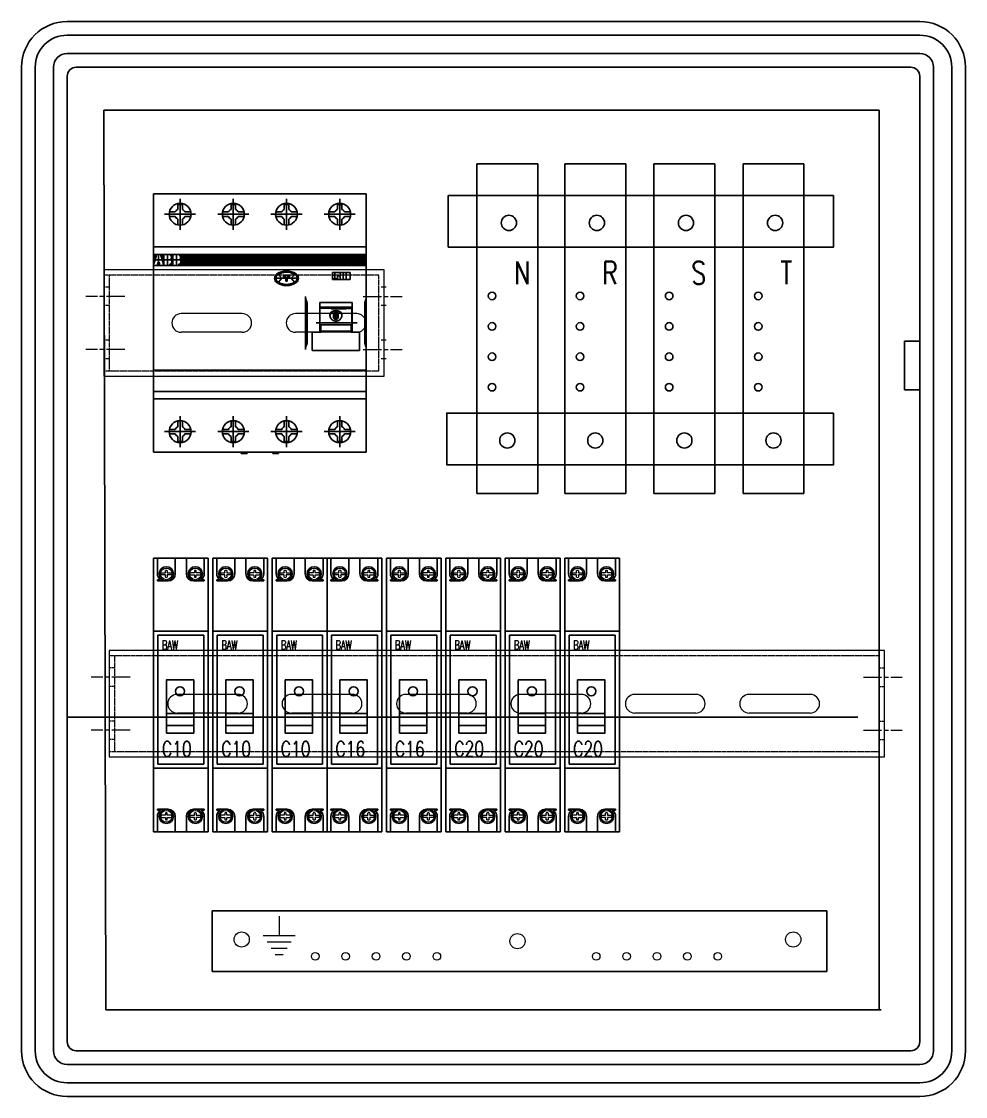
# Model space of a CAD drawing. Header units: millimetres. Extents: x 8199 to 54578, y -26210 to 18307.
# Drawn here: x 44292.4 to 44602.9, y -14878.4 to -14524.8 of the extents above; entities that cross this region are included whole.
import ezdxf

# ---------------------------------------------------------------- set-up
doc = ezdxf.new("R2010")
doc.units = ezdxf.units.MM
doc.header["$MEASUREMENT"] = 0
for name, pattern in [('AM_ISO08W050x2', [9, 6, -0.75, 1.5, -0.75]), ('DASHDOT', [25.4, 12.7, -6.35, 0, -6.35]), ('HIDDEN', [0.375, 0.25, -0.125])]:
    doc.linetypes.add(name, pattern=pattern)
for name, color, linetype in [('-APP_COMANDI', 10, 'Continuous'), ('10000_FRONT', 7, 'Continuous'), ('2', 7, 'Continuous'), ('DIBUJO', 4, 'Continuous'), ('ELECT - UNIFILAR - CONDUCTOR', 150, 'Continuous'), ('PDF_0', 7, 'Continuous')]:
    doc.layers.add(name, color=color, linetype=linetype)
for name, color, linetype, lineweight in [('Centros', 253, 'AM_ISO08W050x2', 15), ('ELECT-FUERZA-MOTRIZ', 170, 'Continuous', 20), ('Ocultas', 252, 'HIDDEN', 15), ('Perfil C1', 50, 'Continuous', 15), ('TEXTO', 1, 'Continuous', 30)]:
    doc.layers.add(name, color=color, linetype=linetype, lineweight=lineweight)
doc.styles.add('ROMAND', font='romand__.ttf', dxfattribs={"height": 3})
doc.styles.add('ROMANS', font='simplex.shx')
doc.styles.add('STYLE1', font='Romans.shx')

# ---------------------------------------------------------------- blocks, each defined once
blk = doc.blocks.new('A$C54DB264C')
for p, q in [((0, 90), (0, 0)), ((18, 90), (0, 90)), ((0, 90), (18, 90)), ((18, 90), (18, 0)), ((1.29, 82.86), (2.07, 82.86)), ((1.29, 82.55), (4.85, 82.55)), ((16.71, 82.55), (13.15, 82.55)), ((16.71, 82.86), (15.93, 82.86)), ((18, 66), (0, 66)), ((18, 21), (0, 21)), ((1.29, 7.45), (4.85, 7.45)), ((1.29, 7.14), (2.07, 7.14)), ((16.71, 7.45), (13.15, 7.45)), ((16.71, 7.14), (15.93, 7.14)), ((0, 0), (18, 0))]:
    blk.add_line(p, q)
at = {"ltscale": 6e-05}
for p, q in [((1.29, 84.88), (1.29, 90)), ((7.18, 84.88), (7.18, 90)), ((10.82, 84.88), (10.82, 90)), ((16.71, 84.88), (16.71, 90)), ((1.29, 82.55), (1.29, 82.86)), ((16.71, 82.55), (16.71, 82.86)), ((1.29, 7.45), (1.29, 7.14)), ((16.71, 7.45), (16.71, 7.14)), ((1.29, 5.12), (1.29, 0)), ((7.18, 5.12), (7.18, 0)), ((10.82, 5.12), (10.82, 0)), ((16.71, 5.12), (16.71, 0))]:
    blk.add_line(p, q, dxfattribs=at)
at = {"color": 3, "ltscale": 6e-05}
for p, q in [((16.56, 64.75), (1.44, 64.75)), ((1.44, 64.75), (1.44, 22.25)), ((16.56, 64.75), (16.56, 22.25)), ((1.44, 22.25), (16.56, 22.25))]:
    blk.add_line(p, q, dxfattribs=at)
at = {"color": 4, "ltscale": 6e-05}
for p, q in [((4.25, 39), (13.25, 39)), ((4.25, 35), (13.25, 35))]:
    blk.add_line(p, q, dxfattribs=at)
blk.add_lwpolyline([(4.25, 32.5), (13.25, 32.5), (13.25, 50), (4.25, 50)], close=True, dxfattribs=at)
at = {"ltscale": 6e-05}
for centre in [(4.23, 84.88), (13.77, 84.88), (4.23, 5.12), (13.77, 5.12)]:
    blk.add_circle(centre, 2.33, dxfattribs=at)
at = {"color": 4, "ltscale": 6e-05}
blk.add_circle((8.75, 46.25), 1.5, dxfattribs=at)
at = {"ltscale": 6e-05}
for centre, radius, start, end in [((3.61, 84.88), 2.33, 180, 231.0398), ((4.85, 84.88), 2.33, 270, 0), ((13.15, 84.88), 2.33, 180, 270), ((14.39, 84.88), 2.33, 308.9602, 0), ((2.07, 82.98), 0.118, 270, 52.5217), ((15.93, 82.98), 0.118, 127.4783, 270), ((2.07, 7.02), 0.118, 307.4783, 90), ((4.85, 5.12), 2.33, 0, 90), ((13.15, 5.12), 2.33, 90, 180), ((15.93, 7.02), 0.118, 90, 232.5217), ((3.61, 5.12), 2.33, 128.9602, 180), ((14.39, 5.12), 2.33, 0, 51.0398)]:
    blk.add_arc(centre, radius, start, end, dxfattribs=at)
at = {"layer": '10000_FRONT', "linetype": 'Continuous', "lineweight": 13}
for p, q in [((2.5, 85.26), (3.91, 85.26)), ((3.91, 85.37), (3.91, 85.98)), ((3.91, 85.37), (3.91, 85.26)), ((4.55, 85.98), (4.55, 85.37)), ((4.55, 85.37), (4.55, 85.26)), ((4.55, 85.26), (5.96, 85.26)), ((13.45, 85.26), (12.04, 85.26)), ((13.45, 85.98), (13.45, 85.37)), ((13.45, 85.37), (13.45, 85.26)), ((14.09, 85.37), (14.09, 85.98)), ((14.09, 85.37), (14.09, 85.26)), ((15.5, 85.26), (14.09, 85.26)), ((3.91, 84.51), (2.5, 84.51)), ((3.91, 84.39), (3.91, 84.51)), ((3.91, 83.78), (3.91, 84.39)), ((4.55, 84.39), (4.55, 84.51)), ((5.96, 84.51), (4.55, 84.51)), ((4.55, 84.39), (4.55, 83.78)), ((12.04, 84.51), (13.45, 84.51)), ((13.45, 84.39), (13.45, 84.51)), ((13.45, 84.39), (13.45, 83.78)), ((14.09, 84.39), (14.09, 84.51)), ((14.09, 84.51), (15.5, 84.51)), ((14.09, 83.78), (14.09, 84.39)), ((3.91, 5.49), (2.5, 5.49)), ((2.5, 4.74), (3.91, 4.74)), ((3.91, 6.22), (3.91, 5.61)), ((3.91, 5.61), (3.91, 5.49)), ((3.91, 4.63), (3.91, 4.74)), ((3.91, 4.63), (3.91, 4.02)), ((4.55, 5.61), (4.55, 6.22)), ((4.55, 5.61), (4.55, 5.49)), ((5.96, 5.49), (4.55, 5.49)), ((4.55, 4.63), (4.55, 4.74)), ((4.55, 4.74), (5.96, 4.74)), ((4.55, 4.02), (4.55, 4.63)), ((12.04, 5.49), (13.45, 5.49)), ((13.45, 4.74), (12.04, 4.74)), ((13.45, 5.61), (13.45, 6.22)), ((13.45, 5.61), (13.45, 5.49)), ((13.45, 4.63), (13.45, 4.74)), ((13.45, 4.02), (13.45, 4.63)), ((14.09, 6.22), (14.09, 5.61)), ((14.09, 5.61), (14.09, 5.49)), ((14.09, 5.49), (15.5, 5.49)), ((14.09, 4.63), (14.09, 4.74)), ((15.5, 4.74), (14.09, 4.74)), ((14.09, 4.63), (14.09, 4.02))]:
    blk.add_line(p, q, dxfattribs=at)
for centre in [(4.23, 84.88), (4.23, 84.88), (13.77, 84.88), (13.77, 84.88), (4.23, 5.12), (4.23, 5.12), (13.77, 5.12), (13.77, 5.12)]:
    blk.add_circle(centre, 1.92, dxfattribs=at)
for centre, radius, start, end in [((4.23, 84.88), 1.77, 167.7604, 192.2396), ((4.23, 84.88), 1.15, 73.8366, 106.1634), ((4.23, 84.88), 1.77, 347.7604, 12.2396), ((13.77, 84.88), 1.77, 167.7604, 192.2396), ((13.77, 84.88), 1.15, 73.8366, 106.1634), ((13.77, 84.88), 1.77, 347.7604, 12.2396), ((4.23, 84.88), 1.15, 253.8366, 286.1634), ((13.77, 84.88), 1.15, 253.8366, 286.1634), ((4.23, 5.12), 1.77, 167.7604, 192.2396), ((4.23, 5.12), 1.15, 73.8366, 106.1634), ((4.23, 5.12), 1.15, 253.8366, 286.1634), ((4.23, 5.12), 1.77, 347.7604, 12.2396), ((13.77, 5.12), 1.77, 167.7604, 192.2396), ((13.77, 5.12), 1.15, 73.8366, 106.1634), ((13.77, 5.12), 1.15, 253.8366, 286.1634), ((13.77, 5.12), 1.77, 347.7604, 12.2396)]:
    blk.add_arc(centre, radius, start, end, dxfattribs=at)
at = {"color": 4, "style": 'STYLE1', "width": 0.65}
blk.add_text('BAW', height=3, dxfattribs=at).set_placement((2.79, 60))
at = {"style": 'ROMAND', "width": 0.75}
blk.add_attdef('C10', (2.77, 24.8), '', height=5, dxfattribs=at)
blk = doc.blocks.new('A$C41F979FE')
at = {"layer": 'Centros'}
for p, q in [((12.78, 26.25), (0, 26.25)), ((253.95, 26.25), (266.73, 26.25)), ((12.78, 8.75), (0, 8.75)), ((253.95, 8.75), (266.73, 8.75))]:
    blk.add_line(p, q, dxfattribs=at)
at = {"layer": 'Ocultas'}
for p, q in [((259.12, 33.25), (5.87, 33.25)), ((7.62, 33.25), (7.62, 1.75)), ((259.12, 1.75), (259.12, 33.25)), ((7.62, 29.31), (5.87, 29.31)), ((259.12, 29.31), (260.87, 29.31)), ((7.62, 23.19), (5.87, 23.19)), ((259.12, 23.19), (260.87, 23.19)), ((7.62, 11.81), (5.87, 11.81)), ((259.12, 11.81), (260.87, 11.81)), ((7.62, 5.69), (5.87, 5.69)), ((259.12, 5.69), (260.87, 5.69)), ((5.87, 1.75), (259.12, 1.75))]:
    blk.add_line(p, q, dxfattribs=at)
at = {"layer": 'Perfil C1'}
for p, q in [((260.87, 35), (5.87, 35)), ((5.87, 35), (5.87, 0)), ((260.87, 0), (260.87, 35)), ((48.35, 20.56), (28.23, 20.56)), ((85.98, 20.56), (65.85, 20.56)), ((123.6, 20.56), (103.48, 20.56)), ((161.23, 20.56), (141.1, 20.56)), ((198.85, 20.56), (178.73, 20.56)), ((236.48, 20.56), (216.35, 20.56)), ((48.35, 14.44), (28.23, 14.44)), ((85.98, 14.44), (65.85, 14.44)), ((123.6, 14.44), (103.48, 14.44)), ((161.23, 14.44), (141.1, 14.44)), ((198.85, 14.44), (178.73, 14.44)), ((236.48, 14.44), (216.35, 14.44)), ((5.87, 0), (260.87, 0))]:
    blk.add_line(p, q, dxfattribs=at)
for centre, start, end in [((28.23, 17.5), 90, 270), ((48.35, 17.5), 270, 90), ((65.85, 17.5), 90, 270), ((85.98, 17.5), 270, 90), ((103.48, 17.5), 90, 270), ((123.6, 17.5), 270, 90), ((141.1, 17.5), 90, 270), ((161.23, 17.5), 270, 90), ((178.73, 17.5), 90, 270), ((198.85, 17.5), 270, 90), ((216.35, 17.5), 90, 270), ((236.48, 17.5), 270, 90)]:
    blk.add_arc(centre, 3.06, start, end, dxfattribs=at)
blk = doc.blocks.new('F204')
at = {"layer": '-APP_COMANDI', "color": 5}
for p, q in [((54.7, 6.71), (65.3, 6.71)), ((54.7, -3.07), (54.7, 6.71)), ((54.7, 5.2), (65.3, 5.2)), ((54.7, 4.85), (58.45, 4.85)), ((58.42, 4.85), (58.45, 5)), ((58.45, 4.63), (58.45, 5.2)), ((58.45, 4.63), (63.45, 4.63)), ((63.45, 4.63), (63.45, 5.2)), ((63.45, 4.84), (63.45, 5)), ((63.95, 4.8), (65.25, 4.8)), ((65.25, 4.63), (65.25, 4.8)), ((65.25, 1.59), (65.25, 4.63)), ((65.3, -3.07), (65.3, 6.71)), ((59.25, 2.09), (59.25, 2.96)), ((59.25, 1.8), (59.25, 2.09)), ((59.75, 2.09), (59.75, 2.96)), ((60.25, 2.09), (60.25, 2.96)), ((60.75, 2.09), (60.75, 2.96)), ((60.75, 1.8), (60.75, 2.09)), ((65.25, 1.04), (65.25, 1.59)), ((65.25, 0.3), (65.25, 1.04)), ((52.2, -3.07), (55.1, -3.07)), ((52.2, -5.27), (52.2, -3.07)), ((53.5, 0), (66.95, 0)), ((55, -0.57), (65, -0.57)), ((55, -2.76), (55, -0.57)), ((55, -3.07), (55, -2.76)), ((55, -2.76), (55.1, -2.76)), ((55.1, -2.71), (64.9, -2.71)), ((55.1, -3.07), (55.1, -2.71)), ((64.9, -3.07), (64.9, -2.71)), ((64.9, -2.76), (65, -2.76)), ((64.9, -3.07), (67.8, -3.07)), ((65, -2.76), (65, -0.57)), ((65, -3.07), (65, -2.76)), ((67.8, -5.27), (67.8, -3.07)), ((52.2, -9.11), (52.2, -5.27)), ((67.8, -9.11), (67.8, -5.27)), ((52.2, -9.11), (67.8, -9.11))]:
    blk.add_line(p, q, dxfattribs=at)
for points in [[(58, 2.54), (58.01, 2.74), (58.05, 2.92), (58.12, 3.1), (58.21, 3.27), (58.33, 3.42), (58.46, 3.56), (58.62, 3.68), (58.79, 3.78), (59.07, 3.9), (59.37, 3.98), (59.68, 4.03), (60.01, 4.05), (60.34, 4.03), (60.65, 3.98), (60.95, 3.89), (61.22, 3.77), (61.39, 3.67), (61.54, 3.55), (61.68, 3.42), (61.79, 3.26), (61.88, 3.1), (61.95, 2.92), (61.99, 2.73), (62, 2.54)], [(61.99, 2.38), (61.93, 2.7), (61.79, 3), (61.6, 3.27), (61.35, 3.5), (61.06, 3.7), (60.72, 3.84), (60.37, 3.93), (60, 3.96), (59.63, 3.93), (59.28, 3.84), (58.94, 3.7), (58.65, 3.5), (58.4, 3.27), (58.21, 3), (58.07, 2.7), (58.01, 2.38)], [(63.45, 5), (63.53, 4.92), (63.68, 4.84), (63.87, 4.81), (63.95, 4.8)], [(62, 2.54), (61.99, 2.33), (61.95, 2.13), (61.88, 1.92), (61.79, 1.72), (61.67, 1.53), (61.54, 1.35), (61.38, 1.18), (61.21, 1.03), (60.94, 0.85), (60.65, 0.72), (60.34, 0.63), (60.01, 0.6), (59.69, 0.63), (59.38, 0.71), (59.08, 0.84), (58.81, 1.01), (58.64, 1.17), (58.48, 1.34), (58.34, 1.52), (58.22, 1.71), (58.12, 1.92), (58.06, 2.12), (58.01, 2.33), (58, 2.54)], [(59.25, 2.96), (59.28, 3.12), (59.36, 3.26), (59.49, 3.39), (59.66, 3.47), (59.8, 3.52), (59.96, 3.53), (60.12, 3.53), (60.27, 3.5), (60.47, 3.41), (60.62, 3.29), (60.72, 3.13), (60.75, 2.96)], [(60.75, 2.09), (60.73, 1.92), (60.65, 1.75), (60.54, 1.6), (60.39, 1.49), (60.23, 1.42), (60.06, 1.38), (59.88, 1.39), (59.71, 1.44), (59.52, 1.55), (59.38, 1.71), (59.28, 1.89), (59.25, 2.09)], [(59.25, 1.8), (59.26, 1.68), (59.31, 1.56), (59.38, 1.44), (59.47, 1.35), (59.58, 1.27), (59.71, 1.21), (59.85, 1.17), (60, 1.16), (60.15, 1.17), (60.29, 1.21), (60.42, 1.27), (60.53, 1.35), (60.62, 1.44), (60.69, 1.56), (60.74, 1.68), (60.75, 1.8)], [(59.75, 2.96), (59.77, 3.03), (59.82, 3.1), (59.9, 3.14), (60, 3.16), (60.1, 3.14), (60.18, 3.1), (60.23, 3.03), (60.25, 2.96)], [(60.25, 2.66), (60.23, 2.75), (60.18, 2.82), (60.1, 2.86), (60, 2.88), (59.9, 2.86), (59.82, 2.82), (59.77, 2.75), (59.75, 2.66)], [(60.25, 2.09), (60.23, 2.01), (60.18, 1.93), (60.1, 1.88), (60, 1.86), (59.9, 1.88), (59.82, 1.93), (59.77, 2.01), (59.75, 2.09)], [(65.3, 0.16), (65.25, 0.26), (65.25, 0.3)]]:
    blk.add_lwpolyline(points, dxfattribs=at)
for radius, start, end in [(2.55, 108.5237, 126.7042), (1.3, 130.9234, 133.7354), (2.25, 111.143, 112.6344), (2.25, 111.153, 112.6458), (1.3, 226.2679, 229.0796), (2.25, 247.3656, 248.857), (2.25, 247.3498, 248.8431), (2.55, 250.1692, 251.4812)]:
    blk.add_arc((66.05, 2.85), radius, start, end, dxfattribs=at)
at = {"color": 0, "linetype": 'Continuous'}
blk.add_line((0, 42.5), (0, -42.5), dxfattribs=at)
at = {"color": 1, "linetype": 'Continuous'}
for p, q in [((0, 22.5), (35, 22.5)), ((0, 18.9), (0, 22.5)), ((1.15, 22.2), (0, 22.2)), ((1.06, 21.9), (0, 21.9)), ((0.97, 21.6), (0, 21.6)), ((0.88, 21.3), (0, 21.3)), ((3.63, 22.2), (2.25, 22.2)), ((3.63, 21.9), (2.34, 21.9)), ((3.63, 21.6), (2.42, 21.6)), ((3.63, 21.3), (2.51, 21.3)), ((6.6, 22.2), (5.47, 22.2)), ((6.6, 21.9), (5.68, 21.9)), ((6.6, 21.3), (5.68, 21.3)), ((6.6, 21.6), (5.75, 21.6)), ((70, 22.2), (8.44, 22.2)), ((70, 21.9), (8.65, 21.9)), ((70, 21.3), (8.66, 21.3)), ((70, 21.6), (8.73, 21.6)), ((70, 22.5), (70, 18.9)), ((0.79, 21), (0, 21)), ((0.7, 20.7), (0, 20.7)), ((0.61, 20.4), (0, 20.4)), ((0.52, 20.1), (0, 20.1)), ((0.44, 19.8), (0, 19.8)), ((0.35, 19.5), (0, 19.5)), ((0.26, 19.2), (0, 19.2)), ((0, 18.9), (70, 18.9)), ((2.24, 19.2), (1.12, 19.2)), ((2.15, 19.5), (1.21, 19.5)), ((2.07, 19.8), (1.3, 19.8)), ((3.63, 21), (2.59, 21)), ((3.63, 20.7), (2.68, 20.7)), ((3.63, 20.4), (2.76, 20.4)), ((3.63, 20.1), (2.84, 20.1)), ((3.63, 19.8), (2.93, 19.8)), ((3.63, 19.5), (3.01, 19.5)), ((3.63, 19.2), (3.1, 19.2)), ((6.6, 19.2), (5.17, 19.2)), ((6.6, 21), (5.54, 21)), ((6.6, 19.5), (5.59, 19.5)), ((6.6, 20.7), (5.76, 20.7)), ((6.6, 19.8), (5.78, 19.8)), ((6.6, 20.4), (5.86, 20.4)), ((6.6, 20.1), (5.86, 20.1)), ((70, 19.2), (8.14, 19.2)), ((70, 21), (8.51, 21)), ((70, 19.5), (8.56, 19.5)), ((70, 20.7), (8.73, 20.7)), ((70, 19.8), (8.75, 19.8)), ((70, 20.4), (8.83, 20.4)), ((70, 20.1), (8.83, 20.1))]:
    blk.add_line(p, q, dxfattribs=at)
at = {"color": 10, "linetype": 'Continuous'}
for p, q in [((1.68, 22.41), (1.68, 19.82)), ((4.64, 22.43), (4.64, 19.09)), ((7.62, 22.43), (7.62, 19.09)), ((2.66, 20.75), (0.72, 20.75)), ((5.74, 20.75), (3.63, 20.75)), ((8.71, 20.75), (6.6, 20.75))]:
    blk.add_line(p, q, dxfattribs=at)
at = {"layer": '2', "color": 0, "linetype": 'Continuous'}
for p, q in [((0, 42.5), (70, 42.5)), ((70, 40.64), (70, 42.5)), ((8, 38.95), (8, 39.27)), ((8, 37.33), (8, 38.95)), ((8, 38.95), (9.5, 38.95)), ((9.5, 38.95), (9.5, 39.26)), ((9.5, 37.33), (9.5, 38.95)), ((25.5, 38.95), (25.5, 39.27)), ((25.5, 37.33), (25.5, 38.95)), ((25.5, 38.95), (27, 38.95)), ((27, 38.95), (27, 39.26)), ((27, 37.33), (27, 38.95)), ((43, 38.95), (43, 39.27)), ((43, 37.33), (43, 38.95)), ((43, 38.95), (44.5, 38.95)), ((44.5, 38.95), (44.5, 39.26)), ((44.5, 37.33), (44.5, 38.95)), ((60.5, 38.95), (60.5, 39.27)), ((60.5, 37.33), (60.5, 38.95)), ((60.5, 38.95), (62, 38.95)), ((62, 38.95), (62, 39.26)), ((62, 37.33), (62, 38.95)), ((70, 25), (70, 40.64)), ((5.24, 36.5), (7.17, 36.5)), ((10.33, 36.5), (12.26, 36.5)), ((22.74, 36.5), (24.67, 36.5)), ((27.83, 36.5), (29.76, 36.5)), ((40.24, 36.5), (42.17, 36.5)), ((45.33, 36.5), (47.26, 36.5)), ((57.74, 36.5), (59.67, 36.5)), ((62.83, 36.5), (64.76, 36.5)), ((5.24, 35), (7.17, 35)), ((8, 32.24), (8, 34.17)), ((9.5, 32.23), (9.5, 34.17)), ((10.33, 35), (12.26, 35)), ((22.74, 35), (24.67, 35)), ((25.5, 32.24), (25.5, 34.17)), ((27, 32.23), (27, 34.17)), ((27.83, 35), (29.76, 35)), ((40.24, 35), (42.17, 35)), ((43, 32.24), (43, 34.17)), ((44.5, 32.23), (44.5, 34.17)), ((45.33, 35), (47.26, 35)), ((57.74, 35), (59.67, 35)), ((60.5, 32.24), (60.5, 34.17)), ((62, 32.23), (62, 34.17)), ((62.83, 35), (64.76, 35)), ((0, 25), (70, 25)), ((70, 22.5), (70, 25)), ((0, 22.5), (70, 22.5)), ((70, 20.71), (70, 22.5)), ((70, 8.68), (70, 20.71)), ((40.25, 14.8), (40.26, 14.82)), ((40.25, 14.81), (40.26, 14.82)), ((40.25, 14.77), (40.25, 14.81)), ((40.25, 14.76), (40.25, 14.8)), ((40.25, 14.77), (40.25, 14.8)), ((40.25, 14.75), (40.25, 14.76)), ((40.25, 14.76), (40.25, 14.76)), ((40.25, 14.75), (40.25, 14.75)), ((40.25, 14.75), (40.25, 14.75)), ((40.25, 14.75), (40.25, 14.75)), ((40.25, 14.75), (40.25, 14.75)), ((40.25, 14.75), (40.25, 14.75)), ((40.25, 14.7), (40.25, 14.75)), ((40.25, 14.7), (40.25, 14.66)), ((40.25, 14.66), (40.25, 14.66)), ((40.25, 14.66), (40.25, 14.66)), ((40.25, 14.66), (40.25, 14.66)), ((40.25, 14.66), (40.25, 14.65)), ((40.25, 14.66), (40.25, 14.66)), ((40.25, 14.66), (40.25, 14.66)), ((40.25, 14.65), (40.25, 14.65)), ((40.25, 14.65), (40.25, 14.61)), ((40.25, 14.61), (40.25, 14.6)), ((40.25, 14.6), (40.25, 14.6)), ((40.25, 14.6), (40.25, 14.59)), ((40.25, 14.59), (40.25, 14.58)), ((40.25, 14.59), (40.26, 14.56)), ((40.25, 14.59), (40.25, 14.59)), ((40.25, 14.59), (40.26, 14.56)), ((40.26, 14.89), (40.27, 14.95)), ((40.26, 14.89), (40.27, 14.95)), ((40.26, 14.9), (40.27, 14.95)), ((40.26, 14.89), (40.26, 14.89)), ((40.26, 14.87), (40.26, 14.88)), ((40.26, 14.87), (40.26, 14.88)), ((40.26, 14.88), (40.26, 14.88)), ((40.26, 14.83), (40.26, 14.87)), ((40.26, 14.83), (40.26, 14.87)), ((40.26, 14.84), (40.26, 14.87)), ((40.26, 14.83), (40.26, 14.84)), ((40.26, 14.82), (40.26, 14.83)), ((40.26, 14.83), (40.26, 14.83)), ((40.26, 14.83), (40.26, 14.83)), ((40.26, 14.82), (40.26, 14.82)), ((40.26, 14.82), (40.26, 14.82)), ((40.26, 14.56), (40.26, 14.55)), ((40.26, 14.54), (40.27, 14.5)), ((40.26, 14.54), (40.27, 14.5)), ((40.26, 14.53), (40.27, 14.5)), ((40.27, 14.96), (40.29, 15.01)), ((40.27, 14.91), (40.27, 14.94)), ((40.27, 14.48), (40.27, 14.44)), ((40.28, 14.97), (40.29, 15.02)), ((40.28, 14.97), (40.29, 15.01)), ((40.28, 14.43), (40.29, 14.37)), ((40.28, 14.42), (40.29, 14.39)), ((40.29, 15.04), (40.3, 15.08)), ((40.29, 15.05), (40.3, 15.08)), ((40.3, 14.31), (40.32, 14.26)), ((40.31, 15.11), (40.33, 15.16)), ((40.31, 15.1), (40.31, 15.1)), ((40.32, 15.12), (40.33, 15.16)), ((40.39, 15.3), (40.4, 15.32)), ((40.4, 15.32), (40.42, 15.36)), ((40.59, 15.62), (40.62, 15.65)), ((40.62, 15.65), (40.64, 15.67)), ((40.64, 15.67), (40.67, 15.7)), ((40.67, 15.7), (40.69, 15.72)), ((40.75, 15.77), (40.81, 15.82)), ((41.56, 15.39), (42.25, 14.7)), ((41.56, 14.01), (42.25, 14.7)), ((42.75, 15.6), (42.75, 15.62)), ((42.75, 15.3), (42.75, 15.6)), ((42.75, 15.29), (42.75, 15.3)), ((42.75, 15.3), (42.75, 15.28)), ((42.75, 15.27), (42.76, 15.25)), ((42.75, 15.27), (42.75, 15.27)), ((42.76, 15.65), (42.78, 15.67)), ((42.76, 15.25), (42.76, 15.25)), ((42.78, 15.67), (42.8, 15.69)), ((42.8, 15.7), (42.82, 15.7)), ((42.82, 15.7), (42.85, 15.7)), ((42.83, 15.7), (42.85, 15.7)), ((42.83, 15.2), (42.85, 15.2)), ((42.85, 15.7), (44.65, 15.7)), ((42.85, 15.2), (43.4, 15.2)), ((43.41, 15.08), (43.41, 15.2)), ((43.47, 15.17), (43.48, 15.15)), ((43.47, 15.17), (43.47, 15.17)), ((43.48, 15.15), (43.49, 15.14)), ((43.48, 15.15), (43.49, 15.13)), ((43.49, 15.13), (43.5, 15.13)), ((43.5, 15.13), (43.5, 15.12)), ((43.5, 15.12), (43.5, 15.1)), ((43.5, 14), (43.5, 15.1)), ((44, 15.13), (44.01, 15.13)), ((44, 15.12), (44, 15.13)), ((44, 15.1), (44, 15.12)), ((44, 14), (44, 15.1)), ((44.01, 15.13), (44.02, 15.15)), ((44.01, 15.14), (44.02, 15.15)), ((44.02, 15.15), (44.03, 15.17)), ((44.03, 15.17), (44.03, 15.17)), ((44.09, 15.1), (44.09, 15.09)), ((44.09, 15.09), (44.1, 15.08)), ((44.1, 15.2), (44.65, 15.2)), ((44.65, 15.7), (44.67, 15.7)), ((44.65, 15.7), (44.68, 15.7)), ((44.65, 15.2), (44.67, 15.2)), ((44.68, 15.7), (44.69, 15.7)), ((44.69, 15.7), (44.7, 15.7)), ((44.7, 15.69), (44.72, 15.67)), ((44.72, 15.67), (44.74, 15.65)), ((44.74, 15.25), (44.75, 15.27)), ((44.74, 15.25), (44.74, 15.25)), ((44.75, 15.62), (44.75, 15.6)), ((44.75, 15.3), (44.75, 15.6)), ((44.75, 15.29), (44.75, 15.3)), ((44.75, 15.28), (44.75, 15.3)), ((44.75, 15.27), (44.75, 15.27)), ((45.25, 14.7), (45.94, 15.39)), ((45.25, 14.7), (45.94, 14.01)), ((46.08, 16.6), (46.92, 16.14)), ((46.69, 15.82), (46.74, 15.78)), ((46.79, 15.74), (46.83, 15.7)), ((46.87, 15.65), (46.91, 15.61)), ((46.95, 15.56), (46.99, 15.52)), ((46.99, 15.51), (47, 15.5)), ((47, 15.5), (47.02, 15.47)), ((47.02, 15.47), (47.03, 15.45)), ((47.03, 15.45), (47.05, 15.42)), ((47.05, 15.42), (47.06, 15.4)), ((47.06, 15.4), (47.08, 15.37)), ((47.08, 15.37), (47.09, 15.35)), ((47.09, 15.35), (47.1, 15.32)), ((47.11, 15.32), (47.11, 15.3)), ((47.11, 15.3), (47.13, 15.26)), ((47.13, 15.26), (47.14, 15.25)), ((47.14, 15.25), (47.15, 15.23)), ((47.14, 14.15), (47.15, 14.17)), ((47.16, 15.19), (47.17, 15.15)), ((47.17, 15.15), (47.18, 15.14)), ((47.17, 14.24), (47.19, 14.3)), ((47.17, 14.24), (47.19, 14.29)), ((47.18, 15.14), (47.18, 15.12)), ((47.19, 15.1), (47.2, 15.09)), ((47.19, 14.3), (47.19, 14.3)), ((47.2, 15.08), (47.21, 15.04)), ((47.2, 14.31), (47.21, 14.37)), ((47.21, 15.04), (47.21, 15.03)), ((47.21, 15.03), (47.21, 15.02)), ((47.21, 15.01), (47.22, 14.98)), ((47.21, 14.38), (47.23, 14.44)), ((47.21, 14.38), (47.22, 14.43)), ((47.21, 14.39), (47.22, 14.43)), ((47.22, 14.99), (47.22, 14.98)), ((47.22, 14.98), (47.22, 14.97)), ((47.23, 14.96), (47.23, 14.92)), ((47.23, 14.96), (47.23, 14.91)), ((47.23, 14.9), (47.24, 14.86)), ((47.23, 14.9), (47.24, 14.86)), ((47.23, 14.45), (47.24, 14.51)), ((47.23, 14.45), (47.24, 14.51)), ((47.23, 14.45), (47.24, 14.5)), ((47.23, 14.45), (47.23, 14.49)), ((47.24, 14.87), (47.24, 14.87)), ((47.24, 14.85), (47.24, 14.84)), ((47.24, 14.84), (47.25, 14.81)), ((47.24, 14.84), (47.25, 14.81)), ((47.24, 14.58), (47.25, 14.6)), ((47.24, 14.58), (47.25, 14.59)), ((47.24, 14.58), (47.24, 14.58)), ((47.24, 14.57), (47.24, 14.58)), ((47.24, 14.58), (47.24, 14.58)), ((47.24, 14.53), (47.24, 14.57)), ((47.24, 14.52), (47.24, 14.57)), ((47.24, 14.53), (47.24, 14.57)), ((47.24, 14.57), (47.24, 14.57)), ((47.24, 14.52), (47.24, 14.53)), ((47.24, 14.52), (47.24, 14.52)), ((47.24, 14.51), (47.24, 14.51)), ((47.25, 14.82), (47.25, 14.81)), ((47.25, 14.81), (47.25, 14.81)), ((47.25, 14.81), (47.25, 14.81)), ((47.25, 14.81), (47.25, 14.81)), ((47.25, 14.81), (47.25, 14.8)), ((47.25, 14.8), (47.25, 14.79)), ((47.25, 14.8), (47.25, 14.8)), ((47.25, 14.79), (47.25, 14.78)), ((47.25, 14.78), (47.25, 14.75)), ((47.25, 14.78), (47.25, 14.76)), ((47.25, 14.75), (47.25, 14.75)), ((47.25, 14.75), (47.25, 14.74)), ((47.25, 14.74), (47.25, 14.74)), ((47.25, 14.74), (47.25, 14.7)), ((47.25, 14.74), (47.25, 14.74)), ((47.25, 14.74), (47.25, 14.74)), ((47.25, 14.74), (47.25, 14.74)), ((47.25, 14.74), (47.25, 14.74)), ((47.25, 14.65), (47.25, 14.7)), ((47.25, 14.65), (47.25, 14.65)), ((47.25, 14.64), (47.25, 14.65)), ((47.25, 14.65), (47.25, 14.65)), ((47.25, 14.65), (47.25, 14.65)), ((47.25, 14.65), (47.25, 14.65)), ((47.25, 14.65), (47.25, 14.65)), ((47.25, 14.6), (47.25, 14.64)), ((47.25, 14.64), (47.25, 14.64)), ((47.25, 14.59), (47.25, 14.63)), ((47.25, 14.6), (47.25, 14.63)), ((58.9, 16.6), (64.7, 16.6)), ((58.9, 14.3), (58.9, 16.6)), ((58.9, 14.3), (64.7, 14.3)), ((64.7, 14.3), (64.7, 16.6)), ((40.45, 13.98), (40.47, 13.95)), ((40.47, 13.95), (40.48, 13.93)), ((40.48, 13.93), (40.5, 13.9)), ((40.5, 13.9), (40.51, 13.89)), ((40.51, 13.88), (40.53, 13.86)), ((40.53, 13.86), (40.55, 13.84)), ((40.59, 13.79), (40.63, 13.75)), ((40.67, 13.7), (40.71, 13.66)), ((43.02, 12.75), (43.03, 12.75)), ((43.5, 13.81), (43.5, 14)), ((43.5, 13.8), (43.5, 13.81)), ((43.51, 13.75), (43.53, 13.73)), ((43.51, 13.75), (43.53, 13.73)), ((43.52, 13.74), (43.53, 13.73)), ((43.53, 13.73), (43.55, 13.71)), ((43.53, 13.73), (43.53, 13.73)), ((43.53, 13.73), (43.55, 13.71)), ((43.55, 13.71), (43.57, 13.7)), ((43.55, 13.7), (43.56, 13.7)), ((43.56, 13.7), (43.57, 13.7)), ((43.57, 13.7), (43.6, 13.7)), ((43.6, 13.7), (43.9, 13.7)), ((43.9, 13.7), (43.93, 13.7)), ((43.93, 13.7), (43.94, 13.7)), ((43.94, 13.7), (43.95, 13.7)), ((43.95, 13.71), (43.97, 13.73)), ((43.97, 13.73), (43.99, 13.75)), ((43.97, 13.73), (43.98, 13.74)), ((44, 13.81), (44, 14)), ((44, 13.8), (44, 13.81)), ((46.69, 13.58), (46.75, 13.63)), ((46.81, 13.68), (46.83, 13.7)), ((46.83, 13.7), (46.86, 13.73)), ((46.86, 13.73), (46.88, 13.75)), ((46.88, 13.75), (46.91, 13.78)), ((46.95, 13.84), (46.97, 13.86)), ((46.97, 13.86), (46.99, 13.89)), ((47.08, 14.04), (47.1, 14.08)), ((47.1, 14.08), (47.11, 14.1)), ((50, -8.68), (50, 8.68)), ((70, -8.68), (70, 8.68)), ((50.5, -6.58), (50.5, 6.58)), ((69.5, -6.58), (69.5, 6.58)), ((70, -15.5), (70, -8.68)), ((0, -15.5), (70, -15.5)), ((70, -20.71), (70, -15.5)), ((70, -22.5), (70, -20.71)), ((0, -22.5), (70, -22.5)), ((70, -25), (70, -22.5)), ((0, -25), (70, -25)), ((70, -40.64), (70, -25)), ((5.24, -35), (7.17, -35)), ((8, -34.17), (8, -32.23)), ((9.5, -34.17), (9.5, -32.24)), ((10.33, -35), (12.26, -35)), ((22.74, -35), (24.67, -35)), ((25.5, -34.17), (25.5, -32.23)), ((27, -34.17), (27, -32.24)), ((27.83, -35), (29.76, -35)), ((40.24, -35), (42.17, -35)), ((43, -34.17), (43, -32.23)), ((44.5, -34.17), (44.5, -32.24)), ((45.33, -35), (47.26, -35)), ((57.74, -35), (59.67, -35)), ((60.5, -34.17), (60.5, -32.23)), ((62, -34.17), (62, -32.24)), ((62.83, -35), (64.76, -35)), ((5.24, -36.5), (7.17, -36.5)), ((8, -38.95), (8, -37.33)), ((9.5, -38.95), (9.5, -37.33)), ((10.33, -36.5), (12.26, -36.5)), ((22.74, -36.5), (24.67, -36.5)), ((25.5, -38.95), (25.5, -37.33)), ((27, -38.95), (27, -37.33)), ((27.83, -36.5), (29.76, -36.5)), ((40.24, -36.5), (42.17, -36.5)), ((43, -38.95), (43, -37.33)), ((44.5, -38.95), (44.5, -37.33)), ((45.33, -36.5), (47.26, -36.5)), ((57.74, -36.5), (59.67, -36.5)), ((60.5, -38.95), (60.5, -37.33)), ((62, -38.95), (62, -37.33)), ((62.83, -36.5), (64.76, -36.5)), ((8, -38.95), (9.5, -38.95)), ((8, -39.26), (8, -38.95)), ((9.5, -39.27), (9.5, -38.95)), ((25.5, -39.26), (25.5, -38.95)), ((25.5, -38.95), (27, -38.95)), ((27, -39.27), (27, -38.95)), ((43, -39.26), (43, -38.95)), ((43, -38.95), (44.5, -38.95)), ((44.5, -39.27), (44.5, -38.95)), ((60.5, -38.95), (62, -38.95)), ((60.5, -39.26), (60.5, -38.95)), ((62, -39.27), (62, -38.95)), ((70, -42.5), (70, -40.64)), ((0, -42.5), (70, -42.5)), ((28.85, -42.9), (28.85, -42.5)), ((28.85, -42.9), (30.8, -42.9)), ((30.8, -42.9), (30.8, -42.5)), ((39.2, -42.9), (39.2, -42.5)), ((39.2, -42.9), (41.15, -42.9)), ((41.15, -42.9), (41.15, -42.5))]:
    blk.add_line(p, q, dxfattribs=at)
at = {"layer": '2', "color": 0, "linetype": 'DASHDOT'}
for p, q in [((8.75, 30.65), (8.75, 40.85)), ((26.25, 30.65), (26.25, 40.85)), ((43.75, 30.65), (43.75, 40.85)), ((61.25, 30.65), (61.25, 40.85)), ((3.65, 35.75), (13.85, 35.75)), ((21.15, 35.75), (31.35, 35.75)), ((38.65, 35.75), (48.85, 35.75)), ((56.15, 35.75), (66.35, 35.75)), ((39.85, 14.7), (47.65, 14.7)), ((8.75, -40.85), (8.75, -30.65)), ((26.25, -40.85), (26.25, -30.65)), ((43.75, -40.85), (43.75, -30.65)), ((61.25, -40.85), (61.25, -30.65)), ((3.65, -35.75), (13.85, -35.75)), ((21.15, -35.75), (31.35, -35.75)), ((38.65, -35.75), (48.85, -35.75)), ((56.15, -35.75), (66.35, -35.75))]:
    blk.add_line(p, q, dxfattribs=at)
at = {"layer": '2', "color": 3, "linetype": 'Continuous'}
for p, q in [((58.9, 15.75), (59.7, 15.75)), ((58.9, 14.55), (59.9, 14.55)), ((59.7, 14.75), (59.7, 16.6)), ((59.9, 14.55), (59.9, 14.55)), ((59.9, 14.55), (60.35, 14.55)), ((60.55, 14.75), (60.55, 15.35)), ((60.75, 16.55), (61.2, 16.55)), ((60.75, 15.55), (61.2, 15.55)), ((61.4, 14.3), (61.4, 16.6)), ((62.4, 14.3), (62.4, 16.6)), ((63.4, 14.3), (63.4, 16.6))]:
    blk.add_line(p, q, dxfattribs=at)
at = {"layer": '2', "color": 0, "linetype": 'Continuous'}
for points in [[(40.26, 14.89), (40.32, 15.13), (40.4, 15.33), (40.52, 15.52), (40.55, 15.56)], [(40.26, 14.54), (40.31, 14.29), (40.4, 14.08), (40.45, 13.98)], [(40.33, 15.17), (40.38, 15.29)], [(41.56, 15.39), (41.45, 15.53), (41.39, 15.68), (41.35, 15.83), (41.35, 15.97), (41.38, 16.11), (41.4, 16.16)], [(42.75, 15.6), (42.77, 15.65), (42.81, 15.69), (42.85, 15.7)], [(42.75, 15.3), (42.77, 15.25), (42.81, 15.21), (42.85, 15.2)], [(42.75, 15.29), (42.75, 15.27)], [(42.82, 15.7), (42.76, 15.65)], [(42.82, 15.7), (42.8, 15.7)], [(43.43, 15.2), (43.41, 15.2)], [(43.47, 15.17), (43.43, 15.2)], [(43.49, 15.14), (43.49, 15.15)], [(44.01, 15.15), (44.01, 15.14)], [(44.07, 15.2), (44.03, 15.17)], [(44.09, 15.2), (44.07, 15.2)], [(44.09, 15.09), (44.09, 15.2)], [(44.1, 15.08), (44.1, 15.08)], [(44.65, 15.7), (44.7, 15.68), (44.74, 15.64), (44.75, 15.6)], [(44.65, 15.2), (44.7, 15.22), (44.74, 15.26), (44.75, 15.3)], [(44.7, 15.7), (44.68, 15.7)], [(44.68, 15.7), (44.74, 15.65)], [(44.84, 15.08), (44.75, 15.29)], [(44.75, 15.27), (44.75, 15.29)], [(44.84, 15.08), (44.84, 15.08)], [(46.1, 16.16), (46.14, 16.02), (46.15, 15.97), (46.14, 15.83), (46.11, 15.67), (46.05, 15.53), (45.94, 15.39)], [(47, 13.9), (47.11, 14.1), (47.19, 14.3), (47.24, 14.51)], [(41.56, 14.01), (41.45, 13.87), (41.39, 13.72), (41.35, 13.57), (41.35, 13.43), (41.38, 13.29), (41.4, 13.24)], [(43.5, 13.81), (43.51, 13.75), (43.53, 13.73)], [(43.55, 13.7), (43.57, 13.7)], [(43.93, 13.7), (43.99, 13.75)], [(43.93, 13.7), (43.95, 13.7)], [(44, 13.81), (43.99, 13.75), (43.97, 13.73)], [(46.1, 13.24), (46.14, 13.38), (46.15, 13.43), (46.14, 13.57), (46.11, 13.73), (46.05, 13.87), (45.94, 14.01)], [(50, 8.68), (50.01, 8.43), (50.09, 7.95), (50.22, 7.52), (50.42, 7.01)], [(70, 8.68), (69.99, 8.43), (69.91, 7.95), (69.78, 7.52), (69.58, 7.01)], [(50.42, 7.01), (50.47, 6.88), (50.5, 6.58)], [(69.58, 7.01), (69.53, 6.88), (69.5, 6.58)], [(50, -8.68), (50.01, -8.43), (50.09, -7.96), (50.22, -7.52), (50.42, -7.01)], [(50.42, -7.01), (50.47, -6.88), (50.5, -6.58)], [(69.58, -7.01), (69.53, -6.88), (69.5, -6.58)], [(70, -8.68), (69.99, -8.43), (69.91, -7.96), (69.78, -7.52), (69.58, -7.01)]]:
    blk.add_lwpolyline(points, dxfattribs=at)
blk.add_lwpolyline([(44.84, 15.08), (44.84, 15.08)], close=True, dxfattribs=at)
for centre in [(8.75, 35.75), (26.25, 35.75), (43.75, 35.75), (61.25, 35.75), (8.75, -35.75), (26.25, -35.75), (43.75, -35.75), (61.25, -35.75)]:
    blk.add_circle(centre, 3.6, dxfattribs=at)
for centre, radius, start, end in [((8.75, 35.75), 1.75, 115.3769, 154.6231), ((8.75, 35.75), 1.75, 25.3769, 64.6231), ((26.25, 35.75), 1.75, 115.3769, 154.6231), ((26.25, 35.75), 1.75, 25.3769, 64.6231), ((43.75, 35.75), 1.75, 115.3769, 154.6231), ((43.75, 35.75), 1.75, 25.3769, 64.6231), ((61.25, 35.75), 1.75, 115.3769, 154.6231), ((61.25, 35.75), 1.75, 25.3769, 64.6231), ((8.75, 35.75), 1.75, 205.3769, 244.6231), ((8.75, 35.75), 1.75, 295.3769, 334.6231), ((26.25, 35.75), 1.75, 205.3769, 244.6231), ((26.25, 35.75), 1.75, 295.3769, 334.6231), ((43.75, 35.75), 1.75, 205.3769, 244.6231), ((43.75, 35.75), 1.75, 295.3769, 334.6231), ((61.25, 35.75), 1.75, 205.3769, 244.6231), ((61.25, 35.75), 1.75, 295.3769, 334.6231), ((41.65, 14.7), 1.8, 126.6221, 233.374), ((41.65, 14.7), 1.4, 176.2532, 176.5499), ((41.65, 14.7), 1.4, 178.0691, 179.1381), ((41.65, 14.7), 1.4, 180.3411, 180.8633), ((41.65, 14.7), 1.4, 184.3092, 184.4107), ((41.65, 14.7), 1.4, 184.7865, 184.9739), ((41.65, 14.7), 1.4, 172.5243, 173.9706), ((41.65, 14.7), 1.4, 184.9928, 185.7395), ((41.65, 14.7), 1.4, 189.6548, 190.4884), ((41.65, 14.7), 1.4, 168.6094, 168.7389), ((41.65, 14.7), 1.4, 194.284, 195.3353), ((41.65, 14.7), 1.4, 163.5446, 164.6449), ((41.65, 14.7), 1.4, 162.3461, 162.6192), ((41.65, 14.7), 1.4, 161.5566, 161.6323), ((41.65, 14.7), 1.4, 198.8673, 200.2984), ((41.65, 14.7), 1.4, 158.5797, 159.6261), ((41.65, 14.7), 1.4, 154.2603, 154.5143), ((41.65, 14.7), 1.4, 153.1137, 153.1363), ((41.65, 14.7), 1.4, 149.1072, 150.9297), ((41.65, 14.7), 1.4, 148.9637, 148.9894), ((41.65, 14.7), 1.4, 146.4689, 148.1456), ((41.65, 14.7), 1.4, 142.19, 143.3962), ((41.65, 14.7), 1.4, 139.0886, 142.0659), ((43.75, 11.36), 5.74, 56.4468, 123.552), ((41.65, 14.7), 1.4, 137.099, 138.7072), ((41.65, 14.7), 1.4, 135.8682, 136.0977), ((41.65, 14.7), 1.4, 132.2693, 133.8242), ((41.65, 14.7), 1.4, 130.0757, 133.0936), ((43.75, 11.36), 5.34, 116.08, 123.439), ((43.75, 11.36), 5.34, 122.1583, 122.2034), ((43.75, 11.36), 5.34, 117.296, 117.3473), ((43.75, 11.36), 5.34, 90.0018, 116.0816), ((43.75, 11.36), 5.34, 116.1045, 116.1333), ((43.75, 11.36), 5.34, 113.2103, 114.3475), ((43.75, 11.36), 5.34, 108.8142, 108.9146), ((43.75, 11.36), 5.34, 106.9305, 108.435), ((43.75, 11.36), 5.34, 102.6157, 103.5158), ((43.75, 11.36), 5.34, 100.5768, 102.2353), ((42.85, 15.6), 0.1, 119.9998, 168.7353), ((42.85, 15.6), 0.1, 168.7348, 180), ((42.85, 15.3), 0.1, 179.9994, 191.2647), ((42.85, 15.3), 0.1, 210, 258.7348), ((43.75, 11.36), 5.34, 98.558, 100.1655), ((42.85, 15.6), 0.1, 90, 101.2652), ((42.85, 15.3), 0.1, 258.7353, 270.0006), ((43.75, 11.36), 5.34, 94.2071, 94.8101), ((43.75, 11.36), 5.34, 92.2699, 94.0621), ((43.4, 15.1), 0.1, 0.0007, 89.9993), ((43.75, 11.36), 5.34, 63.9151, 89.9998), ((44.1, 15.1), 0.1, 90.0007, 179.9993), ((44.65, 15.6), 0.1, 78.7348, 90), ((44.65, 15.3), 0.1, 269.9994, 281.2647), ((44.65, 15.3), 0.1, 281.2652, 330), ((44.65, 15.6), 0.1, 11.2647, 60.0002), ((44.65, 15.6), 0.1, 0, 11.2652), ((44.65, 15.3), 0.1, 348.7353, 0.0006), ((43.75, 11.36), 5.34, 56.561, 63.92), ((43.75, 11.36), 5.34, 60.802, 60.8437), ((43.75, 11.36), 5.34, 59.5332, 59.7138), ((45.85, 14.7), 1.4, 49.3653, 52.9579), ((45.85, 14.7), 1.4, 48.0019, 50.4749), ((45.85, 14.7), 1.4, 45.1424, 46.6531), ((45.85, 14.7), 1.4, 43.0847, 45.5385), ((45.85, 14.7), 1.4, 40.6586, 41.5347), ((45.85, 14.7), 1.4, 38.2034, 40.6397), ((45.85, 14.7), 1.8, 306.614, 53.3749), ((45.85, 14.7), 1.4, 35.9231, 36.6194), ((45.85, 14.7), 1.4, 35.3058, 35.7751), ((45.85, 14.7), 1.4, 31.1991, 31.7737), ((45.85, 14.7), 1.4, 30.8822, 30.9413), ((45.85, 14.7), 1.4, 28.8721, 29.699), ((45.85, 14.7), 1.4, 26.1475, 26.4798), ((45.85, 14.7), 1.4, 24.071, 24.8957), ((45.85, 14.7), 1.4, 21.3508, 22.0669), ((45.85, 14.7), 1.4, 6.4704, 21.3627), ((45.85, 14.7), 1.4, 337.9373, 339.7103), ((45.85, 14.7), 1.4, 19.305, 20.0963), ((45.85, 14.7), 1.4, 20.2645, 20.2999), ((45.85, 14.7), 1.4, 18.8675, 18.8831), ((45.85, 14.7), 1.4, 341.5588, 341.6347), ((45.85, 14.7), 1.4, 343.5469, 344.8143), ((45.85, 14.7), 1.4, 14.552, 15.2509), ((45.85, 14.7), 1.4, 348.6291, 348.7432), ((45.85, 14.7), 1.4, 9.8055, 10.4622), ((45.85, 14.7), 1.4, 5.0608, 5.698), ((45.85, 14.7), 1.4, 4.7938, 4.9802), ((45.85, 14.7), 1.4, 352.5262, 353.9726), ((45.85, 14.7), 1.4, 0.3443, 0.8661), ((45.85, 14.7), 1.4, 358.0694, 359.1399), ((45.85, 14.7), 1.4, 356.2558, 356.552), ((41.65, 14.7), 1.4, 203.6265, 205.0428), ((41.65, 14.7), 1.4, 208.5598, 209.8206), ((41.65, 14.7), 1.4, 211.2205, 211.7558), ((41.65, 14.7), 1.4, 210.8886, 210.9405), ((41.65, 14.7), 1.4, 215.3015, 215.7736), ((41.65, 14.7), 1.4, 215.9382, 216.6041), ((41.65, 14.7), 1.4, 218.2015, 220.6373), ((43.75, 18.04), 5.74, 236.4459, 303.55), ((41.65, 14.7), 1.4, 220.7026, 221.5018), ((41.65, 14.7), 1.4, 223.0818, 225.5351), ((41.65, 14.7), 1.4, 225.5332, 226.6243), ((41.65, 14.7), 1.4, 227.9979, 232.9534), ((43.75, 18.04), 5.34, 236.5587, 243.9182), ((43.75, 18.04), 5.34, 239.5323, 239.7131), ((43.75, 18.04), 5.34, 240.801, 240.8434), ((43.75, 18.04), 5.34, 243.9128, 269.9988), ((43.6, 13.8), 0.1, 179.9965, 188.4495), ((43.6, 13.8), 0.1, 209.9998, 213.7331), ((43.6, 13.8), 0.1, 213.7332, 270), ((43.75, 18.04), 5.34, 269.9999, 296.0871), ((43.9, 13.8), 0.1, 269.9994, 326.2669), ((43.9, 13.8), 0.1, 326.2668, 330), ((43.9, 13.8), 0.1, 351.5473, 359.9968), ((43.75, 18.04), 5.34, 296.0816, 303.4413), ((43.75, 18.04), 5.34, 296.1073, 296.1342), ((43.75, 18.04), 5.34, 297.2983, 297.3494), ((43.75, 18.04), 5.34, 302.1605, 302.2057), ((45.85, 14.7), 1.4, 310.0794, 313.0976), ((45.85, 14.7), 1.4, 312.2355, 313.8491), ((45.85, 14.7), 1.4, 315.8725, 316.1017), ((45.85, 14.7), 1.4, 317.105, 318.6097), ((45.85, 14.7), 1.4, 319.0922, 322.0691), ((45.85, 14.7), 1.4, 322.069, 323.3987), ((45.85, 14.7), 1.4, 324.6984, 325.0344), ((45.85, 14.7), 1.4, 326.5508, 327.8758), ((45.85, 14.7), 1.4, 329.1114, 330.9325), ((45.85, 14.7), 1.4, 328.9669, 328.9928), ((45.85, 14.7), 1.4, 333.1179, 333.1403), ((45.85, 14.7), 1.4, 334.2604, 334.5165), ((8.75, -35.75), 1.75, 115.3769, 154.6231), ((8.75, -35.75), 1.75, 25.3769, 64.6231), ((26.25, -35.75), 1.75, 115.3769, 154.6231), ((26.25, -35.75), 1.75, 25.3769, 64.6231), ((43.75, -35.75), 1.75, 115.3769, 154.6231), ((43.75, -35.75), 1.75, 25.3769, 64.6231), ((61.25, -35.75), 1.75, 115.3769, 154.6231), ((61.25, -35.75), 1.75, 25.3769, 64.6231), ((8.75, -35.75), 1.75, 205.3769, 244.6231), ((8.75, -35.75), 1.75, 295.3769, 334.6231), ((26.25, -35.75), 1.75, 205.3769, 244.6231), ((26.25, -35.75), 1.75, 295.3769, 334.6231), ((43.75, -35.75), 1.75, 205.3769, 244.6231), ((43.75, -35.75), 1.75, 295.3769, 334.6231), ((61.25, -35.75), 1.75, 205.3769, 244.6231), ((61.25, -35.75), 1.75, 295.3769, 334.6231)]:
    blk.add_arc(centre, radius, start, end, dxfattribs=at)
at = {"layer": '2', "color": 3, "linetype": 'Continuous'}
for centre, start, end in [((59.9, 14.75), 179.9938, 269.9937), ((60.35, 14.75), 269.9873, 0.0062), ((60.75, 15.35), 90.0075, 179.9938), ((60.75, 16.75), 251.5452, 269.9962), ((61.2, 16.75), 269.9924, 288.7171), ((61.2, 15.35), 1.1886, 90.0063)]:
    blk.add_arc(centre, 0.2, start, end, dxfattribs=at)
blk = doc.blocks.new('Riel DIN Corto')
at = {"layer": 'Centros'}
for p, q in [((12.78, 26.25), (0, 26.25)), ((91.2, 26.25), (103.98, 26.25)), ((12.78, 8.75), (0, 8.75)), ((91.2, 8.75), (103.98, 8.75))]:
    blk.add_line(p, q, dxfattribs=at)
at = {"layer": 'Ocultas'}
for p, q in [((96.36, 33.25), (5.87, 33.25)), ((7.62, 33.25), (7.62, 1.75)), ((96.36, 1.75), (96.36, 33.25)), ((7.62, 29.31), (5.87, 29.31)), ((98.81, 29.31), (97.06, 29.31)), ((7.62, 23.19), (5.87, 23.19)), ((98.81, 23.19), (97.06, 23.19)), ((7.62, 11.81), (5.87, 11.81)), ((98.81, 11.81), (97.06, 11.81)), ((7.62, 5.69), (5.87, 5.69)), ((98.81, 5.69), (97.06, 5.69)), ((5.87, 1.75), (96.36, 1.75))]:
    blk.add_line(p, q, dxfattribs=at)
at = {"layer": 'Perfil C1'}
for p, q in [((98.11, 35), (5.87, 35)), ((5.87, 35), (5.87, 0)), ((98.11, 0), (98.11, 35)), ((51.45, 20.56), (31.33, 20.56)), ((89.08, 20.56), (68.95, 20.56)), ((51.45, 14.44), (31.33, 14.44)), ((89.08, 14.44), (68.95, 14.44)), ((5.87, 0), (98.11, 0))]:
    blk.add_line(p, q, dxfattribs=at)
for centre, start, end in [((31.33, 17.5), 90, 270), ((51.45, 17.5), 270, 90), ((68.95, 17.5), 90, 270), ((89.08, 17.5), 270, 90)]:
    blk.add_arc(centre, 3.06, start, end, dxfattribs=at)
blk = doc.blocks.new('Puesta a tierra')
for p, q in [((0, 0), (0, -120)), ((-100, -120), (100, -120)), ((-75, -160), (75, -160)), ((-50, -200), (50, -200)), ((-25, -240), (25, -240))]:
    blk.add_line(p, q)
blk = doc.blocks.new('Barra Tierra')
at = {"color": 26, "ltscale": 0.2}
for centre, radius in [((9.7, -9.46), 2.5), ((191.1, -9.46), 2.5), ((100.4, -10), 2.5), ((33.89, -15), 1.25), ((43.89, -15), 1.25), ((53.89, -15), 1.25), ((63.89, -15), 1.25), ((73.89, -15), 1.25), ((126.29, -15), 1.25), ((136.29, -15), 1.25), ((146.29, -15), 1.25), ((156.29, -15), 1.25), ((166.29, -15), 1.25)]:
    blk.add_circle(centre, radius, dxfattribs=at)
at = {"layer": 'DIBUJO', "color": 34}
for p, q in [((0, -20), (0, 0)), ((202.12, 0), (0, 0)), ((0, -20), (0, 0)), ((202.12, -20), (202.12, 0)), ((202.12, -20), (0, -20)), ((202.12, -20), (0, -20))]:
    blk.add_line(p, q, dxfattribs=at)
at = {"layer": 'ELECT-FUERZA-MOTRIZ', "xscale": 0.052734375, "yscale": 0.052734375, "zscale": 0.052734375}
blk.add_blockref('Puesta a tierra', (22.07, -1.77), dxfattribs=at)

msp = doc.modelspace()

# ---------------------------------------------------------------- linework, layer by layer
at = {"color": 26, "ltscale": 0.2}
for centre, radius in [((44452.74069, -14591.07002), 2.5), ((44481.67608, -14591.07002), 2.5), ((44510.9776, -14591.07002), 2.5), ((44540.27895, -14591.07002), 2.5), ((44447.20559, -14615.0923), 1.25), ((44476.14098, -14615.0923), 1.25), ((44505.4425, -14615.0923), 1.25), ((44534.74385, -14615.0923), 1.25), ((44447.20559, -14625.0923), 1.25), ((44476.14098, -14625.0923), 1.25), ((44505.4425, -14625.0923), 1.25), ((44534.74385, -14625.0923), 1.25), ((44447.20559, -14635.0923), 1.25), ((44476.14098, -14635.0923), 1.25), ((44505.4425, -14635.0923), 1.25), ((44534.74385, -14635.0923), 1.25), ((44447.20559, -14645.0923), 1.25), ((44476.14098, -14645.0923), 1.25), ((44505.4425, -14645.0923), 1.25), ((44534.74385, -14645.0923), 1.25), ((44452.20559, -14662.6341), 2.5), ((44452.20559, -14662.6341), 2.5), ((44481.14098, -14662.6341), 2.5), ((44481.14098, -14662.6341), 2.5), ((44510.4425, -14662.6341), 2.5), ((44510.4425, -14662.6341), 2.5), ((44539.74385, -14662.6341), 2.5), ((44539.74385, -14662.6341), 2.5)]:
    msp.add_circle(centre, radius, dxfattribs=at)
at = {"layer": 'DIBUJO', "color": 34}
for p, q in [((44442.20559, -14680.10436), (44442.20559, -14571.59915)), ((44442.20559, -14571.59915), (44462.20559, -14571.59915)), ((44442.20559, -14680.10436), (44442.20559, -14571.59915)), ((44442.20559, -14571.59915), (44462.20559, -14571.59915)), ((44462.20559, -14680.10436), (44462.20559, -14571.59915)), ((44471.14098, -14680.10436), (44471.14098, -14571.59915)), ((44471.14098, -14571.59915), (44491.14098, -14571.59915)), ((44491.14098, -14680.10436), (44491.14098, -14571.59915)), ((44500.4425, -14680.10436), (44500.4425, -14571.59915)), ((44500.4425, -14571.59915), (44520.4425, -14571.59915)), ((44520.4425, -14680.10436), (44520.4425, -14571.59915)), ((44529.74385, -14680.10436), (44529.74385, -14571.59915)), ((44529.74385, -14571.59915), (44549.74385, -14571.59915)), ((44549.74385, -14680.10436), (44549.74385, -14571.59915)), ((44442.20559, -14680.10436), (44462.20559, -14680.10436)), ((44471.14098, -14680.10436), (44491.14098, -14680.10436)), ((44500.4425, -14680.10436), (44520.4425, -14680.10436)), ((44529.74385, -14680.10436), (44549.74385, -14680.10436))]:
    msp.add_line(p, q, dxfattribs=at)
at = {"layer": 'DIBUJO', "ltscale": 6e-05}
for points in [[(44559.50322, -14582.06017), (44559.50322, -14599.0354), (44432.8089, -14599.0354), (44432.8089, -14582.06017)], [(44559.50322, -14653.62425), (44559.50322, -14670.59948), (44432.2738, -14670.59948), (44432.2738, -14653.62425)]]:
    msp.add_lwpolyline(points, close=True, dxfattribs=at)
at = {"layer": 'ELECT - UNIFILAR - CONDUCTOR'}
msp.add_line((44307.45517, -14753.66685), (44567.45517, -14753.66685), dxfattribs=at)
at = {"layer": 'PDF_0', "lineweight": 25}
for p, q in [((44307.45527, -14524.82006), (44587.88043, -14524.82006)), ((44587.9084, -14529.32678), (44307.42765, -14529.32678)), ((44587.9084, -14535.336), (44307.42765, -14535.336)), ((44292.43257, -14863.39305), (44292.43266, -14539.84266)), ((44296.93956, -14539.81493), (44296.93956, -14863.3917)), ((44302.94879, -14539.81493), (44302.94879, -14863.39179)), ((44310.46021, -14539.84278), (44584.87573, -14539.84278)), ((44592.38709, -14863.39275), (44592.38709, -14539.81493)), ((44598.39632, -14863.39194), (44598.39632, -14539.81493)), ((44602.9034, -14539.84278), (44602.9034, -14863.36337)), ((44307.45527, -14860.35909), (44307.45508, -14542.8473)), ((44587.88067, -14542.84736), (44587.88067, -14860.35891)), ((44582.87268, -14646.0035), (44582.87268, -14629.97919)), ((44582.87268, -14629.97925), (44587.88061, -14629.97925)), ((44587.88067, -14646.0035), (44582.87274, -14646.0035)), ((44584.87573, -14863.36337), (44310.46039, -14863.36361)), ((44307.42765, -14867.87045), (44587.9084, -14867.87045)), ((44307.42772, -14873.87967), (44587.88067, -14873.87967)), ((44587.88067, -14878.38615), (44307.45514, -14878.38597))]:
    msp.add_line(p, q, dxfattribs=at)
at = {"layer": 'PDF_0', "color": 240, "lineweight": 25, "true_color": 0xed1f24}
for p, q in [((44320.16797, -14849.84278), (44319.47371, -14553.97009)), ((44574.47371, -14849.84278), (44574.47371, -14553.97009))]:
    msp.add_line(p, q, dxfattribs=at)
at = {"layer": 'PDF_0', "color": 1, "lineweight": 25}
for p, q in [((44574.47371, -14553.97009), (44319.47371, -14553.97009)), ((44575.16797, -14849.84278), (44320.16797, -14849.84278))]:
    msp.add_line(p, q, dxfattribs=at)
at = {"layer": 'PDF_0', "lineweight": 25}
for centre, radius, start, end in [((44307.45531, -14539.84271), 15.02265, 90.0001779, 179.9998221), ((44587.88051, -14539.84295), 15.02289, 0.0006388, 90.0002829), ((44307.4276, -14539.81481), 10.48803, 89.9996881, 180.000642), ((44587.90837, -14539.81472), 10.48794, 359.9988629, 89.9998169), ((44307.42758, -14539.81479), 4.47879, 89.999031, 180.0017418), ((44587.90878, -14539.81432), 4.47832, 359.9921513, 90.0047572), ((44310.46013, -14542.84783), 3.00505, 89.9984915, 179.9899882), ((44584.87607, -14542.84738), 3.0046, 0.0003326, 90.0065797), ((44310.46031, -14860.35856), 3.00505, 180.0100118, 270.0015085), ((44584.87575, -14860.35844), 3.00493, 269.9996434, 359.9911401), ((44307.45519, -14863.36332), 15.02265, 180.0001779, 269.9998221), ((44307.42784, -14863.3914), 10.48828, 179.9983679, 269.9993218), ((44307.42779, -14863.39145), 4.479, 179.9955533, 269.998264), ((44587.8806, -14863.36335), 15.0228, 270.0002931, 359.9999373), ((44587.90857, -14863.39192), 4.47853, 269.9979477, 0.0105537), ((44587.90816, -14863.39152), 10.48816, 270.0013383, 0.0022922)]:
    msp.add_arc(centre, radius, start, end, dxfattribs=at)

# ---------------------------------------------------------------- block references
at = {"color": 0}
msp.add_blockref('F204', (44335.83886, -14623.96742), dxfattribs=at)
for p, values in [((44335.83884, -14791.36621), {'C10': 'C10'}), ((44355.37974, -14791.36621), {'C10': 'C10'}), ((44374.92064, -14791.36621), {'C10': 'C10'}), ((44392.92064, -14791.36621), {'C10': 'C16'}), ((44412.46154, -14791.36621), {'C10': 'C16'}), ((44432.00244, -14791.36621), {'C10': 'C20'}), ((44451.54334, -14791.36621), {'C10': 'C20'}), ((44471.08423, -14791.36621), {'C10': 'C20'})]:
    msp.add_blockref('A$C54DB264C', p).add_auto_attribs(values)
msp.add_blockref('A$C41F979FE', (44315.35832, -14766.70261))
at = {"layer": 'ELECT - UNIFILAR - CONDUCTOR'}
msp.add_blockref('Riel DIN Corto', (44313.6085, -14641.46745), dxfattribs=at)
at = {"layer": 'ELECT-FUERZA-MOTRIZ'}
msp.add_blockref('Barra Tierra', (44355.14869, -14817.29137), dxfattribs=at)

# ---------------------------------------------------------------- texts
at = {"layer": 'TEXTO', "color": 3, "linetype": 'Continuous', "style": 'ROMANS', "width": 0.75}
for s, p in [('N', (44454.53139, -14611.25917)), ('R', (44483.46678, -14611.25917)), ('S', (44512.7683, -14611.25917)), ('T', (44542.06965, -14611.25917))]:
    msp.add_text(s, height=7.5, dxfattribs=at).set_placement(p)

doc.saveas('drawing.dxf')
